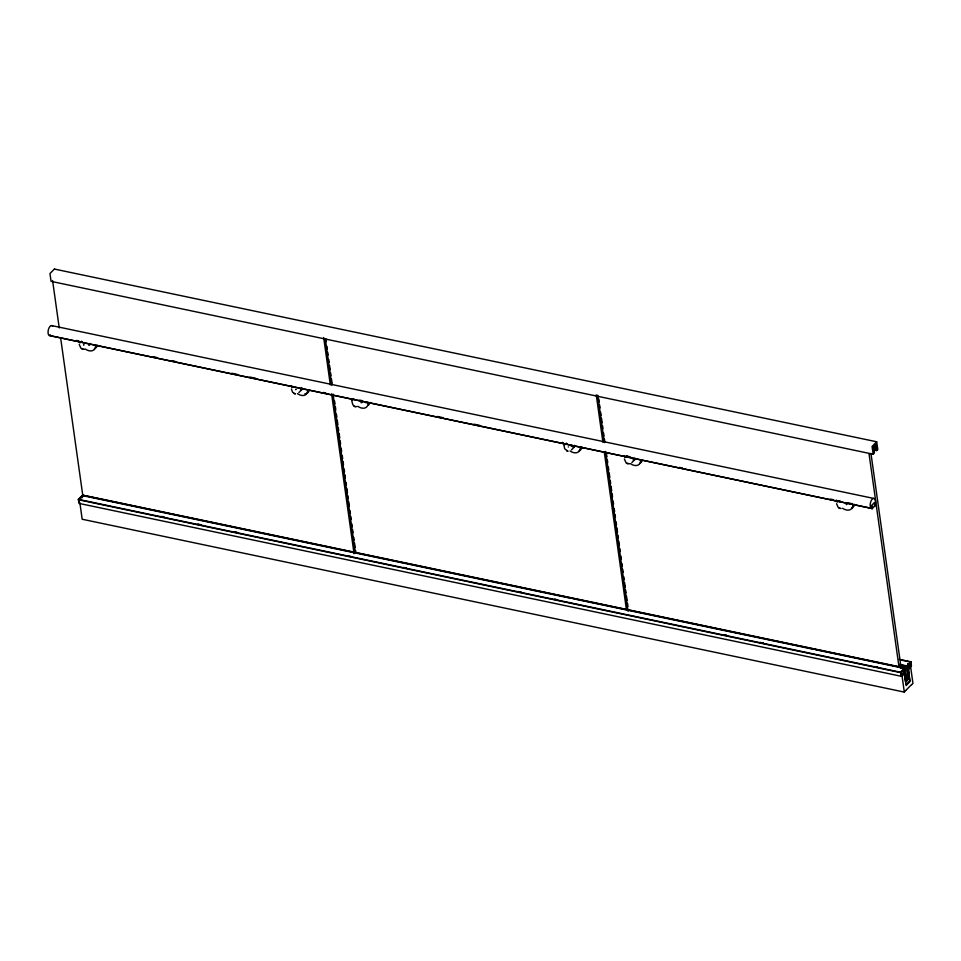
<?xml version="1.0" encoding="UTF-8"?>
<svg xmlns="http://www.w3.org/2000/svg" width="961" height="961" viewBox="0 0 961 961"><rect width="100%" height="100%" fill="white"/><g stroke="black" fill="none" stroke-linecap="round" stroke-linejoin="round"><path stroke-width="1.44" d="M908.049 666.189L908.169 667.234L907.905 665.216L910.319 662.778L910.62 664.76L910.944 662.141L900.673 659.991M82.634 496.116L82.73 495.083L904.866 667.943L906.908 680.748M904.866 667.943L904.757 668.976L900.361 668.051M908.589 679.007L906.8 665.913L910.896 661.781L899.16 659.318M905.658 690.527L904.313 692.088L82.178 519.24L79.835 502.555M899.244 664.652L906.583 666.201L908.205 679.439M291.051 385.757L292.492 386.658M356.927 406.563C351.065 408.473 352.615 397.662 350.537 398.815M910.896 661.781L911.46 665.805L908.349 669.985L909.815 680.893L905.959 684.484M908.565 669.709L909.983 681.613L906.175 685.577L904.469 673.901L901.094 676.244L78.97 503.396L78.406 499.372L82.502 495.239L904.637 668.099L906.451 681.001M78.454 499.768L78.886 499.336L79.343 501.113M298.895 392.544L301.73 389.685M571.471 449.844L574.306 446.997M631.882 462.553L634.716 459.694M873.837 447.454L874.57 446.096L873.477 447.922M875.663 446L876.708 450.156M871.891 506.195L871.459 506.627L871.339 505.714L874.57 502.459L874.51 506.411M901.094 676.244L900.529 672.232L904.637 668.099M901.07 672.099L900.589 672.616L78.454 499.744L78.934 499.252L79.246 501.87M901.022 672.183L901.382 674.73L904.181 671.895L903.772 669.373L904.685 668.46L815.132 649.624M906.848 666.309L907.761 665.36M910.523 662.61L910.884 665.144L908.073 667.979L907.713 665.444M906.812 680.052L908.109 678.742L905.166 678.13M906.583 681.073L908.529 679.115M905.682 690.503L911.521 684.616M911.653 684.688L912.95 683.379L910.608 666.706M54.489 268.912L49.948 273.585L51.065 281.357L873.189 454.217L874.198 453.28L873.333 447.117L875.927 444.511L876.792 450.673L877.813 449.484L876.672 441.772L54.669 269.116M83.823 344.783C83.271 345.179 84.075 345.516 83.643 344.615M295.808 389.217L295.988 389.385M876.672 441.772L872.059 446.493L873.189 454.217M840.094 500.921L838.965 501.57M568.275 446.949L568.552 446.937M295.76 389.601L295.628 389.661M839.746 501.113L837.127 501.186L837.259 502.219M50.669 335.605L49.972 335.809A5.213 2.523 -78.1 0 1 48.446 329.443A5.213 2.523 -78.1 0 1 52.699 326.199M78.43 341.443L77.817 340.422M627.233 456.847L626.644 455.814L630.668 457.112M835.277 500.801L836.418 500.14L836.683 501.077M354.561 399.368L351.378 398.695M627.137 456.679L623.953 456.007M84.364 349.251L80.952 348.266L79.246 344.47M629.503 463.863L626.091 462.878L624.386 459.082M841.103 508.561L838.256 507.492L836.55 503.696M291.399 389.073L292.709 392.412L295.471 393.926M563.542 443.309L564.684 448.799L568.047 451.238M78.862 341.587C81.192 342.128 83.775 342.693 81.493 341.191M563.602 443.501C565.909 444.054 568.516 444.595 566.233 443.105M873.369 449.94L876.384 450.481L875.711 445.676L874.75 445.916L876.036 445.351M51.51 325.551L873.645 498.411M76.111 340.518L79.042 341.143M153.916 356.879L156.859 357.504M172.151 360.711L175.082 361.336M231.733 373.24L237.595 374.478M249.956 377.072L255.83 378.31M323.064 392.448L325.899 393.037M359.558 400.112L362.501 400.737M437.267 416.449L443.249 417.711M473.965 424.173L479.839 425.411M679.499 467.382L682.43 468.007M830.34 499.095L833.271 499.72M848.587 502.939L851.494 503.552M51.678 335.978L872.348 508.525L872.023 506.267M872.36 508.597L50.224 335.737L50.068 334.584M910.596 664.279L907.652 663.667L910.788 664.519M907.568 664.243L910.62 664.76M907.941 664.532L910.884 665.144M899.46 664.375L906.8 665.913M902.511 665.877L905.454 666.49M569.969 598.114L82.55 495.6L81.781 497.546M572.9 598.703L812.201 649.035M901.25 671.283L904.181 671.895M161.292 516.393L164.235 517.006M197.846 524.25L200.933 524.718M237.487 532.586L234.556 531.974L237.439 532.67M403.38 567.47L406.467 567.939M520.982 592.012L517.895 591.544L520.778 592.24M557.536 599.88L554.593 599.256L557.488 599.952M723.429 634.753L726.504 635.221M763.214 642.945L760.127 642.477L763.022 643.173M874.642 666.55L877.573 667.162M197.81 524.334L200.741 524.946M349.023 556.131L351.954 556.743M723.381 634.837L726.312 635.449M874.594 666.634L877.525 667.246M78.406 499.372L900.529 672.232M905.334 677.541L908.265 678.166M839.097 508.117L840.07 508.489M626.944 463.502L627.905 463.875M566.534 450.805L567.495 451.177M354.369 406.203L355.342 406.575M293.958 393.493L294.931 393.866M81.793 348.891L82.766 349.263M906.583 666.201L906.92 666.802M901.358 672.928L901.478 673.973L901.514 673.349M905.586 682.106L904.241 674.069M901.214 673.108L901.214 671.955L903.628 669.517L903.929 671.499L903.833 669.361M79.222 500.08L79.078 499.107L81.505 496.669L81.637 497.654M873.801 447.598L874.474 452.403M870.954 453.376L901.13 668.039M901.971 675.403L904.313 692.088M869.02 453.64L898.979 666.826M624.95 456.583L625.094 457.604M598.811 399.031L599.22 401.986M599.64 404.953L600.048 407.908M600.673 412.353L601.093 415.308M601.514 418.275L602.139 422.72M602.547 425.675L602.967 428.642M603.592 433.075L604.013 436.042M604.421 438.997L604.841 441.964M606.499 453.808L606.92 456.763M607.34 459.73L607.748 462.685M608.373 467.13L608.793 470.085M609.214 473.052L609.839 477.497M610.247 480.452L610.667 483.419M611.076 486.374L611.701 490.819M612.121 493.774L612.541 496.741M613.166 501.174L613.574 504.141M614.199 508.585L614.62 511.54M615.04 514.507L615.448 517.462M616.073 521.907L616.494 524.862M616.902 527.829L617.527 532.274M617.947 535.229L618.367 538.196M618.776 541.151L619.401 545.596M619.821 548.551L620.241 551.518M620.866 555.951L621.274 558.918M621.899 563.362L622.32 566.317M622.728 569.284L623.148 572.239M623.773 576.684L624.194 579.639M624.602 582.606L625.227 587.051M625.647 590.006L626.067 592.973M626.476 595.928L627.101 600.373M627.521 603.328L627.929 606.295M597.718 395.163L604.373 442.528M605.622 451.418L628.098 611.304M596.24 394.851L602.907 442.216M604.361 452.583L626.416 609.514M564.551 443.874L564.696 444.907M562.545 442.336L562.702 443.429M352.387 399.271L352.531 400.305M325.815 338.765L326.235 341.72M326.86 346.164L327.281 349.119M327.689 352.086L328.109 355.041M328.734 359.486L329.142 362.441M329.563 365.408L330.188 369.853M330.608 372.808L331.016 375.775M331.437 378.73L332.062 383.175M334.56 400.941L334.969 403.896M335.389 406.863L335.809 409.818M336.434 414.263L336.843 417.218M337.263 420.185L337.888 424.63M338.308 427.585L338.716 430.552M339.137 433.507L339.762 437.952M340.17 440.907L340.59 443.874M341.215 448.306L341.635 451.274M342.26 455.718L342.669 458.673M343.089 461.64L343.509 464.595M344.134 469.04L344.543 471.995M344.963 474.962L345.371 477.917M345.996 482.362L346.416 485.329M346.837 488.284L347.462 492.729M347.87 495.684L348.29 498.651M348.711 501.606L349.336 506.051M349.96 510.495L350.369 513.45M350.789 516.417L351.197 519.372M351.822 523.817L352.243 526.772M352.663 529.739L353.071 532.694M353.696 537.139L354.116 540.106M354.537 543.061L355.162 547.506M355.57 550.461L355.99 553.428M325.359 339.329L331.809 385.229M333.059 394.106L355.318 552.515M323.677 337.539L330.332 384.917M331.581 393.794L354.056 553.68M291.976 386.574L292.12 387.595M79.811 341.96L79.955 342.993M52.579 280.54L59.234 327.917M60.687 338.284L82.958 496.681M82.502 495.239L81.877 497.81M574.534 445.351A2.15 1.502 44.8 0 1 573.08 447.249M571.699 446.445A2.15 1.502 44.8 0 1 571.11 445.532M580.192 446.985A8.601 6.03 44.8 0 1 570.029 450.949M581.934 447.069A8.601 6.03 44.8 0 1 579.123 450.757M571.723 446.252A5.43 3.808 44.8 0 1 570.846 445.147M634.945 458.049A2.15 1.502 44.8 0 1 632.999 459.79M640.603 459.694A8.601 6.03 44.8 0 1 630.428 463.646M642.344 459.778A8.601 6.03 44.8 0 1 639.521 463.454M362.501 401.217A2.15 1.502 44.8 0 1 360.916 402.647M368.027 402.383A8.601 6.03 44.8 0 1 357.864 406.347M369.769 402.467A8.601 6.03 44.8 0 1 368.315 405.314M366.742 402.227A5.43 3.808 44.8 0 1 366.129 403.019M301.718 387.559A2.15 1.502 44.8 0 1 300.505 389.938M309.358 389.77A8.601 6.03 44.8 0 1 304.877 393.806M307.616 389.685A8.601 6.03 44.8 0 1 297.454 393.638M89.805 343.425A2.15 1.502 44.8 0 1 88.808 345.371M95.463 345.071A8.601 6.03 44.8 0 1 85.289 349.035M97.193 345.155A8.601 6.03 44.8 0 1 94.382 348.843M847.23 503.132A2.15 1.502 44.8 0 1 846.112 504.597M852.755 504.297A8.601 6.03 44.8 0 1 842.593 508.261M854.497 504.381A8.601 6.03 44.8 0 1 851.686 508.069M874.714 506.027L872.095 508.669A5.213 2.523 -78.1 0 1 870.462 502.735A5.213 2.523 -78.1 0 1 874.486 498.687A5.213 2.523 -78.1 0 1 874.714 506.027"/></g></svg>
